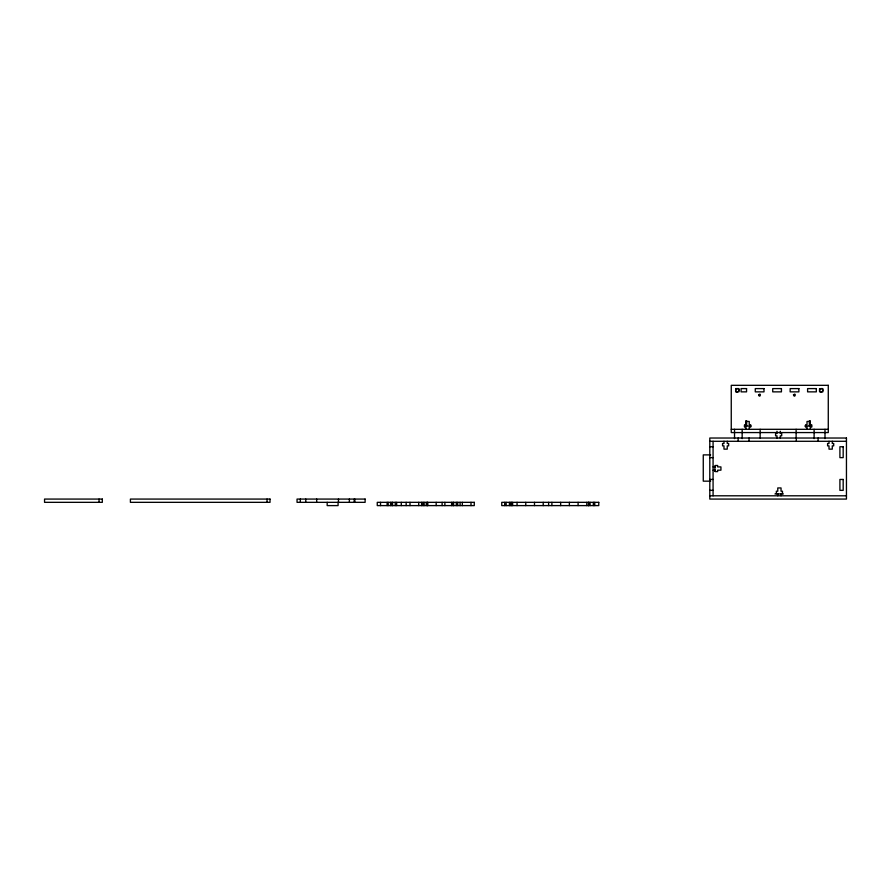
<?xml version="1.0" encoding="UTF-8"?>
<svg xmlns="http://www.w3.org/2000/svg" width="891" height="891" viewBox="0 0 891 891"><rect width="100%" height="100%" fill="white"/><g stroke="black" fill="none" stroke-linecap="round" stroke-linejoin="round"><path stroke-width="1.34" d="M820.644 388.599L822.827 388.599L822.827 391.862L820.644 391.862M737.837 391.862L735.654 391.862L735.654 388.599L738.917 388.599L738.917 391.862M810.287 421.454L807.012 421.454L807.012 424.729L805.598 424.729L805.598 427.123L807.012 427.123L807.012 429.306M810.287 424.729L811.701 424.729L811.701 427.123L810.287 427.123L810.287 429.306M744.286 426.032L751.169 426.032M804.874 426.032L811.757 426.032M731.255 429.306L828.274 429.306M709.804 441.29L846.45 441.29M709.804 446.747L713.078 446.747M710.628 454.889L703.266 454.889L703.266 481.162L710.628 481.162M709.804 457.64L713.078 457.64M713.078 466.906L715.261 466.906L715.261 465.492L717.656 465.492L717.656 466.906L720.93 466.906L720.93 470.181L717.656 470.181L717.656 471.595L715.261 471.595L715.261 470.181L713.078 470.181M709.804 479.447L713.078 479.447M709.804 490.351L713.078 490.351M774.947 493.948L783.334 493.948M709.804 495.797L846.45 495.797M832.283 441.29L832.283 443.473L833.698 443.473L833.698 445.868L832.283 445.868L832.283 449.142L829.009 449.142L829.009 445.868L827.594 445.868L827.594 443.473L829.009 443.473L829.009 441.29M824.999 429.306L824.999 438.628M819.553 388.599L819.553 391.862M818.105 438.027L818.105 441.29M814.107 429.306L814.107 438.628M810.253 420.741L810.253 426.032M809.384 420.741L809.384 426.032M796.309 438.027L796.309 441.29M796.12 429.306L796.12 438.027M781.039 495.797L781.039 493.614L782.465 493.614L782.465 491.219L781.039 491.219L781.039 487.945L777.776 487.945L777.776 491.219L776.362 491.219L776.362 493.614L777.776 493.614L777.776 495.797M780.271 431.266L780.271 433.449L781.685 433.449L781.685 435.844L780.271 435.844L780.271 438.027M776.997 431.266L776.997 433.449L775.582 433.449L775.582 435.844L776.997 435.844L776.997 438.027M760.146 429.306L760.146 438.027M749.242 429.306L749.242 427.123L750.656 427.123L750.656 424.729L749.242 424.729L749.242 421.454L745.967 421.454L745.967 424.729L744.553 424.729L744.553 427.123L745.967 427.123L745.967 429.306M749.053 438.027L749.053 441.29M746.647 420.741L746.647 426.032M745.789 420.741L745.789 426.032M742.158 429.306L742.158 438.628M738.149 438.027L738.149 441.29M734.529 429.306L734.529 438.628M727.245 441.29L727.245 443.473L728.66 443.473L728.66 445.868L727.245 445.868L727.245 449.142L723.982 449.142L723.982 445.868L722.556 445.868L722.556 443.473L723.982 443.473L723.982 441.29M714.927 465.993L714.927 471.406M713.078 441.29L713.078 495.797M594.731 502.335L594.776 505.609M593.35 502.335L593.35 505.609M590.042 502.335L590.087 505.609M588.673 502.335L588.628 505.609M588.528 502.335L588.528 505.609M586.813 502.335L586.813 505.609M578.092 502.335L578.092 505.609M569.371 502.335L569.371 505.609M560.651 502.335L560.651 505.609M551.897 502.335L551.897 505.609M548.622 502.335L548.622 505.609M543.209 502.335L543.209 505.609M534.489 502.335L534.489 505.609M525.768 502.335L525.768 505.609M517.047 502.335L517.047 505.609M512.637 502.335L512.637 505.609M511.601 502.335L511.601 505.609M510.833 502.335L510.833 505.609M509.418 502.335L509.418 505.609M506.144 502.335L506.144 505.609M504.729 502.335L504.729 505.609M471.005 502.335L471.005 505.609M462.329 502.335L462.329 505.609M460.101 502.335L460.101 505.609M457.707 502.335L457.707 505.609M456.292 502.335L456.292 505.609M453.608 502.335L453.608 505.609M453.018 502.335L453.018 505.609M451.603 502.335L451.603 505.609M444.887 502.335L444.887 505.609M442.114 502.335L442.114 505.609M436.167 502.335L436.167 505.609M427.691 502.335L427.691 505.609M427.446 502.335L427.446 505.609M426.277 502.335L426.277 505.609M424.127 502.335L424.127 505.609M423.002 502.335L423.002 505.609M421.588 502.335L421.588 505.609M418.725 502.335L418.725 505.609M410.005 502.335L410.005 505.609M406.151 502.335L406.151 505.609M401.284 502.335L401.284 505.609M396.662 502.335L396.662 505.609M395.248 502.335L395.248 505.609M392.563 502.335L392.563 505.609M391.973 502.335L391.973 505.609M390.559 502.335L390.559 505.609M388.164 502.335L388.164 505.609M387.106 502.335L387.106 505.609M380.524 502.335L380.524 505.609M354.818 499.071L354.818 502.335M354.217 499.071L354.217 502.335M349.372 499.071L349.372 502.335M338.469 499.071L338.469 502.335M338.079 502.335L338.079 505.609L327.175 505.609L327.175 502.335M316.673 499.071L316.673 502.335M305.769 499.071L305.769 502.335M300.323 499.071L300.323 502.335M267.044 499.071L267.044 502.335M99.057 499.071L99.057 502.335M758.586 394.858C759.912 399.023 761.816 391.917 758.586 394.858M793.469 394.858C794.805 399.023 796.699 391.917 793.469 394.858M828.274 385.324L731.255 385.324L731.255 432.569L828.274 432.569L828.274 385.324M746.558 388.599L741.1 388.599L741.1 391.862L746.558 391.862L746.558 388.599M763.999 388.599L755.278 388.599L755.278 391.862L763.999 391.862L763.999 388.599M781.44 388.599L772.72 388.599L772.72 391.862L781.44 391.862L781.44 388.599M798.882 388.599L790.161 388.599L790.161 391.862L798.882 391.862L798.882 388.599M816.323 388.599L807.602 388.599L807.602 391.862L816.323 391.862L816.323 388.599M846.45 438.027L709.804 438.027L709.804 499.071L846.45 499.071L846.45 438.027M843.176 446.747L839.912 446.747L839.912 457.64L843.176 457.64L843.176 446.747M843.176 479.447L839.912 479.447L839.912 490.351L843.176 490.351L843.176 479.447M102.32 499.071L44.55 499.071L44.55 502.335L102.32 502.335L102.32 499.071M270.018 499.071L130.409 499.071L130.409 502.335L270.018 502.335L270.018 499.071M365.121 499.071L297.048 499.071L297.048 502.335L365.121 502.335L365.121 499.071M474.279 502.335L377.261 502.335L377.261 505.609L474.279 505.609L474.279 502.335M598.763 502.335L501.744 502.335L501.744 505.609L598.763 505.609L598.763 502.335M820.366 391.65A1.637 1.637 0 0 0 822.827 390.236A1.637 1.637 0 0 0 820.366 388.821A1.637 1.637 0 0 0 820.366 391.65M736.467 391.65A1.637 1.637 0 0 0 738.917 390.236A1.637 1.637 0 0 0 736.467 388.821A1.637 1.637 0 0 0 736.467 391.65"/></g></svg>
